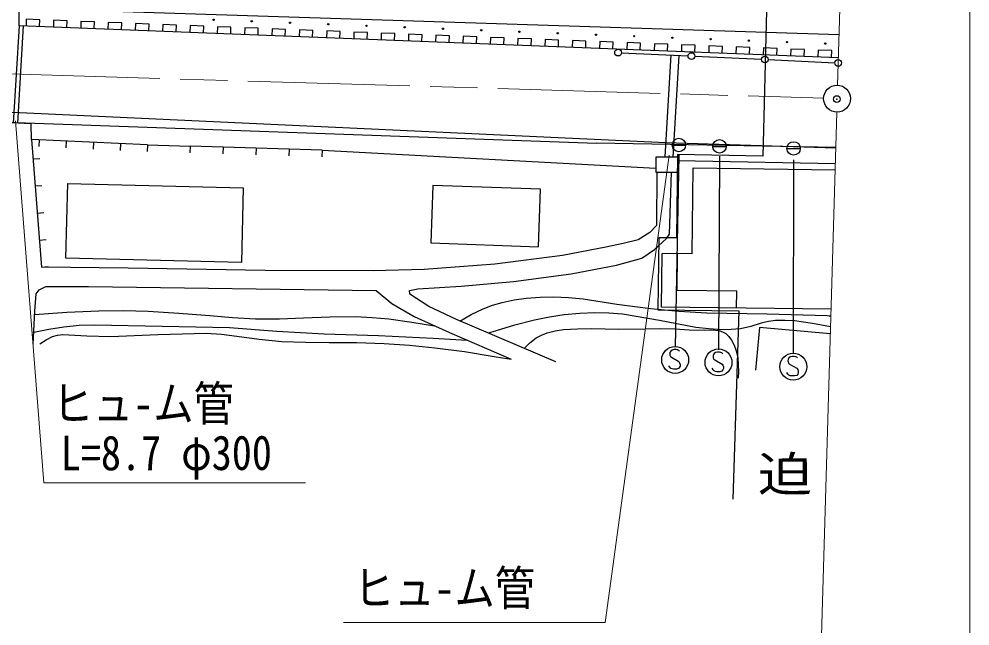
# Model space of a CAD drawing. Units: millimetres, scale not verified. Extents: x 40000 to 680000, y 20000 to 380000.
# Drawn here: x 508706 to 579000, y 248284 to 293166 of the extents above; entities that cross this region are included whole.
import ezdxf
from ezdxf.enums import TextEntityAlignment as Align

# ---------------------------------------------------------------- set-up
doc = ezdxf.new("R2010")
doc.units = ezdxf.units.MM
doc.header["$LTSCALE"] = 1000
doc.header["$PDMODE"] = 32
doc.header["$PDSIZE"] = 500
doc.linetypes.add('CHAIN', pattern=[18.5, 12, -1.5, 3.5, -1.5])
for name, color, linetype, lineweight in [('M-BGD', 7, 'Continuous', 25), ('M-BMK', 2, 'CHAIN', 13), ('M-BMK-HTXT', 7, 'Continuous', 13), ('M-BMK-LINE', 2, 'Continuous', 13), ('M-BMK-SRVR', 3, 'Continuous', 25), ('M-SUV', 7, 'Continuous', 13)]:
    doc.layers.add(name, color=color, linetype=linetype, lineweight=lineweight)
doc.layers.add('レイヤ8', color=6, linetype='Continuous')
doc.styles.add('ＭＳ ゴシック', font='')
doc.styles.get('ＭＳ ゴシック').set_extended_font_data('MS Gothic')

msp = doc.modelspace()

# ---------------------------------------------------------------- linework, layer by layer
at = {"layer": 'M-BGD'}
for p, q in [((564120, 300854), (563694, 283029)), ((564120, 300854), (563694, 283029)), ((508718, 292671), (508729, 293959)), ((508729, 293959), (569317, 292016)), ((509247, 293151), (509227, 292651)), ((510246, 293112), (509247, 293151)), ((508718, 292671), (508284, 285471)), ((509017, 292653), (508583, 285453)), ((569267, 290306), (508718, 292671)), ((510226, 292612), (510246, 293112)), ((511265, 293072), (511245, 292573)), ((512264, 293033), (511265, 293072)), ((512245, 292534), (512264, 293033)), ((513283, 292993), (513264, 292494)), ((514283, 292954), (513283, 292993)), ((514263, 292455), (514283, 292954)), ((515302, 292914), (515282, 292415)), ((516301, 292875), (515302, 292914)), ((516281, 292376), (516301, 292875)), ((517320, 292836), (517300, 292336)), ((518319, 292797), (517320, 292836)), ((518300, 292297), (518319, 292797)), ((519338, 292757), (519319, 292257)), ((520338, 292718), (519338, 292757)), ((520318, 292218), (520338, 292718)), ((521357, 292678), (521337, 292178)), ((522356, 292639), (521357, 292678)), ((522336, 292139), (522356, 292639)), ((523375, 292599), (523355, 292100)), ((524374, 292560), (523375, 292599)), ((524355, 292061), (524374, 292560)), ((525393, 292520), (525374, 292021)), ((526392, 292481), (525393, 292520)), ((526373, 291982), (526392, 292481)), ((527412, 292441), (527392, 291942)), ((528411, 292402), (527412, 292441)), ((528391, 291903), (528411, 292402)), ((529430, 292363), (529410, 291863)), ((530429, 292324), (529430, 292363)), ((530410, 291824), (530429, 292324)), ((531448, 292284), (531429, 291784)), ((532447, 292245), (531448, 292284)), ((532428, 291745), (532447, 292245)), ((533467, 292205), (533447, 291705)), ((534466, 292166), (533467, 292205)), ((534446, 291666), (534466, 292166)), ((535485, 292126), (535465, 291627)), ((536484, 292087), (535485, 292126)), ((536465, 291588), (536484, 292087)), ((537503, 292047), (537484, 291548)), ((538502, 292008), (537503, 292047)), ((538483, 291509), (538502, 292008)), ((539521, 291969), (539502, 291469)), ((540521, 291929), (539521, 291969)), ((540501, 291430), (540521, 291929)), ((541540, 291890), (541520, 291390)), ((542539, 291851), (541540, 291890)), ((542520, 291351), (542539, 291851)), ((543558, 291811), (543539, 291311)), ((544557, 291772), (543558, 291811)), ((544538, 291272), (544557, 291772)), ((545576, 291732), (545557, 291232)), ((546576, 291693), (545576, 291732)), ((546556, 291193), (546576, 291693)), ((547595, 291653), (547575, 291154)), ((548594, 291614), (547595, 291653)), ((548574, 291115), (548594, 291614)), ((549613, 291574), (549594, 291075)), ((550612, 291535), (549613, 291574)), ((550593, 291036), (550612, 291535)), ((551631, 291496), (551612, 290996)), ((552631, 291456), (551631, 291496)), ((552611, 290957), (552631, 291456)), ((553650, 291417), (553630, 290917)), ((554649, 291378), (553650, 291417)), ((554629, 290878), (554649, 291378)), ((555668, 291338), (555649, 290838)), ((556667, 291299), (555668, 291338)), ((556648, 290799), (556667, 291299)), ((557686, 291259), (557667, 290759)), ((558686, 291220), (557686, 291259)), ((558666, 290720), (558686, 291220)), ((559705, 291180), (559685, 290681)), ((560704, 291141), (559705, 291180)), ((560684, 290642), (560704, 291141)), ((561723, 291101), (561703, 290602)), ((562722, 291062), (561723, 291101)), ((562703, 290563), (562722, 291062)), ((563741, 291023), (563722, 290523)), ((564741, 290983), (563741, 291023)), ((553237, 290670), (558160, 290439)), ((556880, 290506), (556439, 282984)), ((557479, 290471), (557038, 282949)), ((558660, 290415), (563583, 290185)), ((564721, 290484), (564741, 290983)), ((565760, 290944), (565740, 290444)), ((566759, 290905), (565760, 290944)), ((566739, 290405), (566759, 290905)), ((567778, 290865), (567758, 290365)), ((568777, 290826), (567778, 290865)), ((568758, 290326), (568777, 290826)), ((564083, 290161), (569006, 289931)), ((426076, 288454), (551387, 283996)), ((497073, 286598), (508736, 286256)), ((508736, 286256), (556523, 284036)), ((509605, 285408), (504410, 285656)), ((509629, 284254), (509605, 285408)), ((518209, 283859), (509629, 284254)), ((509629, 284254), (510356, 274822)), ((510196, 284228), (510173, 283728)), ((512199, 284136), (512176, 283636)), ((514202, 284044), (514179, 283544)), ((569074, 283669), (551387, 283996)), ((556523, 284036), (569073, 283643)), ((516206, 283951), (516183, 283452)), ((518209, 283859), (518186, 283360)), ((518209, 283859), (521350, 283760)), ((521350, 283760), (521335, 283260)), ((531115, 283478), (521350, 283760)), ((523791, 283689), (523777, 283190)), ((526233, 283619), (526218, 283119)), ((528674, 283548), (528659, 283048)), ((531115, 283478), (531101, 282978)), ((531115, 283478), (555773, 282132)), ((556985, 283846), (557980, 283846)), ((559989, 283751), (560984, 283751)), ((565464, 283597), (566459, 283597)), ((509740, 282820), (510238, 282859)), ((557409, 282949), (555773, 282949)), ((555773, 282949), (555773, 281829)), ((557469, 283089), (557216, 268889)), ((557387, 283139), (557313, 276974)), ((557387, 283139), (557313, 276974)), ((563694, 283029), (557387, 283139)), ((563694, 283029), (557387, 283139)), ((557409, 281829), (557409, 282949)), ((557409, 282692), (569039, 282490)), ((560482, 283023), (560399, 268702)), ((565959, 282762), (565923, 268468)), ((558468, 275795), (558545, 282151)), ((558545, 282151), (569026, 282024)), ((555773, 281829), (557409, 281829)), ((555848, 281829), (555821, 277897)), ((556783, 277265), (556926, 281829)), ((509894, 280821), (510392, 280859)), ((512177, 275474), (512309, 281001)), ((512309, 281001), (525277, 280692)), ((525277, 280692), (525146, 275164)), ((539291, 280863), (539138, 276605)), ((547256, 280577), (539291, 280863)), ((547103, 276319), (547256, 280577)), ((510048, 278821), (510546, 278860)), ((555821, 277897), (555335, 277375)), ((555335, 277375), (554472, 276841)), ((555999, 276990), (555935, 271659)), ((555999, 276990), (555935, 271659)), ((557313, 276974), (555999, 276990)), ((557313, 276974), (555999, 276990)), ((556576, 276932), (556783, 277265)), ((510202, 276822), (510701, 276860)), ((539138, 276605), (547103, 276319)), ((552094, 276302), (548875, 275684)), ((553353, 276564), (552094, 276302)), ((554472, 276841), (553353, 276564)), ((555687, 276112), (556576, 276932)), ((548875, 275684), (543872, 275030)), ((554741, 275486), (555687, 276112)), ((556198, 271850), (556246, 275822)), ((558468, 275795), (556246, 275822)), ((557353, 273098), (557385, 275808)), ((510356, 274822), (510855, 274861)), ((525146, 275164), (512177, 275474)), ((543872, 275030), (538644, 274642)), ((549512, 274320), (552875, 274961)), ((552875, 274961), (554741, 275486)), ((516773, 274734), (510356, 274822)), ((526901, 274570), (516773, 274734)), ((534886, 274540), (526901, 274570)), ((538644, 274642), (534886, 274540)), ((545255, 273756), (549512, 274320)), ((541399, 273412), (545255, 273756)), ((509873, 271563), (509980, 272842)), ((509980, 272842), (510202, 273140)), ((510202, 273140), (510677, 273385)), ((510677, 273385), (513839, 273385)), ((513839, 273385), (535117, 273092)), ((535117, 273092), (536268, 272136)), ((537581, 273084), (538197, 273218)), ((537588, 272822), (537581, 273084)), ((538988, 271905), (537588, 272822)), ((538197, 273218), (541399, 273412)), ((561758, 273045), (557353, 273098)), ((561743, 271783), (561758, 273045)), ((536268, 272136), (537905, 271174)), ((543700, 272009), (544422, 272216)), ((544422, 272216), (545299, 272398)), ((545299, 272398), (546197, 272522)), ((546197, 272522), (547218, 272602)), ((547218, 272602), (548241, 272622)), ((548241, 272622), (549321, 272581)), ((549321, 272581), (550396, 272480)), ((550396, 272480), (552891, 272091)), ((552891, 272091), (555389, 271763)), ((509753, 269120), (509873, 271563)), ((509860, 271317), (512231, 271485)), ((512231, 271485), (514614, 271594)), ((514614, 271594), (516432, 271605)), ((516432, 271605), (518261, 271556)), ((518261, 271556), (520528, 271425)), ((520528, 271425), (522802, 271234)), ((541036, 270935), (538988, 271905)), ((542133, 271317), (543010, 271748)), ((543010, 271748), (543700, 272009)), ((550149, 271396), (549015, 271291)), ((551279, 271441), (550149, 271396)), ((552310, 271425), (551279, 271441)), ((553327, 271350), (552310, 271425)), ((556038, 270884), (553327, 271350)), ((555389, 271763), (557467, 271573)), ((555935, 271659), (561909, 271587)), ((555935, 271659), (561909, 271587)), ((568724, 271699), (556198, 271850)), ((557467, 271573), (559551, 271444)), ((559551, 271444), (564004, 271369)), ((561909, 271587), (561481, 257663)), ((561909, 271587), (561481, 257663)), ((564004, 271369), (568451, 271234)), ((522802, 271234), (524494, 271090)), ((524494, 271090), (526199, 271006)), ((526199, 271006), (527967, 271007)), ((527967, 271007), (529747, 271068)), ((529747, 271068), (531677, 271145)), ((531677, 271145), (533602, 271162)), ((533602, 271162), (534816, 271106)), ((534816, 271106), (536038, 270990)), ((536038, 270990), (537731, 270757)), ((537731, 270757), (539422, 270479)), ((537905, 271174), (540521, 269976)), ((548386, 267809), (541036, 270935)), ((541282, 270830), (542133, 271317)), ((546805, 270905), (545270, 270506)), ((547909, 271128), (546805, 270905)), ((549015, 271291), (547909, 271128)), ((558738, 270358), (556038, 270884)), ((563567, 270670), (562813, 270435)), ((564099, 270800), (563567, 270670)), ((564632, 270869), (564099, 270800)), ((565324, 270884), (564632, 270869)), ((566019, 270839), (565324, 270884)), ((567363, 270656), (566019, 270839)), ((568687, 270415), (567363, 270656)), ((568451, 271234), (568581, 271228)), ((568581, 271228), (568710, 271222)), ((509796, 270001), (510906, 270239)), ((510906, 270239), (512026, 270417)), ((512026, 270417), (513147, 270517)), ((513147, 270517), (514275, 270558)), ((514275, 270558), (519281, 270465)), ((518992, 269843), (522550, 269932)), ((519281, 270465), (524273, 270361)), ((522550, 269932), (523683, 269858)), ((524273, 270361), (527762, 270095)), ((527762, 270095), (531254, 269889)), ((540521, 269976), (545077, 268002)), ((543567, 269992), (543386, 269935)), ((543739, 270045), (543567, 269992)), ((545270, 270506), (543739, 270045)), ((547321, 269798), (547747, 269961)), ((547747, 269961), (548334, 270108)), ((548334, 270108), (548942, 270197)), ((548942, 270197), (549992, 270268)), ((549992, 270268), (551037, 270279)), ((551037, 270279), (553015, 270235)), ((553015, 270235), (555007, 270252)), ((555007, 270252), (556092, 270290)), ((556092, 270290), (557175, 270267)), ((557175, 270267), (558253, 270187)), ((558253, 270187), (559383, 270166)), ((559691, 270247), (558738, 270358)), ((559383, 270166), (559928, 270177)), ((560649, 270195), (559691, 270247)), ((559928, 270177), (560445, 270128)), ((560445, 270128), (560709, 270046)), ((561350, 270196), (560649, 270195)), ((560709, 270046), (560948, 269910)), ((562036, 270257), (561350, 270196)), ((562813, 270435), (562036, 270257)), ((563442, 270363), (563150, 267194)), ((568671, 269882), (563442, 270363)), ((510233, 269146), (510703, 269447)), ((510703, 269447), (511190, 269686)), ((511190, 269686), (511563, 269790)), ((511563, 269790), (511953, 269834)), ((511953, 269834), (513713, 269735)), ((513713, 269735), (515465, 269696)), ((515465, 269696), (518992, 269843)), ((523683, 269858), (524814, 269724)), ((524814, 269724), (526470, 269496)), ((526470, 269496), (528130, 269329)), ((528130, 269329), (529876, 269259)), ((529876, 269259), (531627, 269248)), ((531254, 269889), (535282, 269758)), ((531627, 269248), (533659, 269242)), ((533659, 269242), (535698, 269175)), ((535282, 269758), (539316, 269566)), ((539316, 269566), (540573, 269489)), ((540573, 269489), (541830, 269409)), ((546466, 269219), (546934, 269585)), ((546934, 269585), (547321, 269798)), ((560948, 269910), (561179, 269696)), ((561179, 269696), (561381, 269425)), ((561381, 269425), (561580, 269042)), ((535698, 269175), (537573, 269048)), ((537573, 269048), (539442, 268862)), ((539442, 268862), (541629, 268570)), ((541629, 268570), (543817, 268218)), ((546038, 268808), (546466, 269219)), ((556888, 268611), (556823, 268501)), ((556998, 268686), (556888, 268611)), ((557128, 268721), (556998, 268686)), ((557283, 268721), (557128, 268721)), ((557388, 268701), (557283, 268721)), ((557463, 268666), (557388, 268701)), ((557518, 268606), (557463, 268666)), ((560331, 268532), (560201, 268497)), ((560486, 268532), (560331, 268532)), ((560591, 268512), (560486, 268532)), ((561580, 269042), (561724, 268633)), ((561724, 268633), (561831, 268121)), ((543817, 268218), (544447, 268110)), ((544447, 268110), (545077, 268002)), ((556823, 268501), (556818, 268386)), ((556818, 268386), (556823, 268311)), ((556823, 268311), (556863, 268211)), ((556863, 268211), (556933, 268156)), ((556933, 268156), (557478, 267841)), ((557478, 267841), (557538, 267751)), ((560026, 268312), (560021, 268197)), ((560021, 268197), (560026, 268122)), ((560091, 268422), (560026, 268312)), ((560026, 268122), (560066, 268022)), ((560066, 268022), (560136, 267967)), ((560201, 268497), (560091, 268422)), ((560136, 267967), (560681, 267652)), ((560666, 268477), (560591, 268512)), ((560721, 268417), (560666, 268477)), ((561831, 268121), (561877, 267606)), ((565553, 267998), (565548, 267883)), ((565548, 267883), (565553, 267808)), ((565618, 268108), (565553, 267998)), ((565728, 268183), (565618, 268108)), ((565858, 268218), (565728, 268183)), ((566013, 268218), (565858, 268218)), ((566118, 268198), (566013, 268218)), ((566193, 268163), (566118, 268198)), ((566248, 268103), (566193, 268163)), ((556803, 267411), (556733, 267526)), ((556883, 267336), (556803, 267411)), ((556978, 267291), (556883, 267336)), ((557078, 267276), (556978, 267291)), ((557308, 267276), (557078, 267276)), ((557463, 267321), (557308, 267276)), ((557533, 267411), (557463, 267321)), ((557568, 267506), (557533, 267411)), ((557538, 267751), (557578, 267626)), ((557578, 267626), (557568, 267506)), ((560006, 267222), (559936, 267337)), ((560086, 267147), (560006, 267222)), ((560181, 267102), (560086, 267147)), ((560666, 267132), (560511, 267087)), ((560736, 267222), (560666, 267132)), ((560681, 267652), (560741, 267562)), ((560771, 267317), (560736, 267222)), ((560741, 267562), (560781, 267437)), ((560781, 267437), (560771, 267317)), ((561877, 267606), (561884, 267107)), ((565553, 267808), (565593, 267708)), ((565593, 267708), (565663, 267653)), ((565663, 267653), (566208, 267338)), ((566208, 267338), (566268, 267248)), ((566268, 267248), (566308, 267123)), ((566308, 267123), (566298, 267003)), ((560281, 267087), (560181, 267102)), ((560511, 267087), (560281, 267087)), ((561884, 267107), (561872, 266598)), ((565533, 266908), (565463, 267023)), ((565613, 266833), (565533, 266908)), ((565708, 266788), (565613, 266833)), ((565808, 266773), (565708, 266788)), ((566038, 266773), (565808, 266773)), ((566193, 266818), (566038, 266773)), ((566263, 266908), (566193, 266818)), ((566298, 267003), (566263, 266908))]:
    msp.add_line(p, q, dxfattribs=at)
for centre, radius in [((523087, 293111), 49.8), ((525913, 293000), 49.8), ((528739, 292890), 49.8), ((531565, 292780), 49.8), ((534392, 292669), 49.8), ((537218, 292559), 49.8), ((540044, 292448), 49.8), ((542870, 292338), 49.8), ((545697, 292228), 49.8), ((548523, 292117), 49.8), ((551349, 292007), 49.8), ((554176, 291896), 49.8), ((557002, 291786), 49.8), ((559828, 291676), 49.8), ((562654, 291565), 49.8), ((565481, 291455), 49.8), ((568307, 291345), 49.8), ((552987, 290681), 249), ((558410, 290427), 249), ((563833, 290173), 249), ((569256, 289919), 249), ((557482, 283846), 498), ((560486, 283751), 498), ((565961, 283597), 498), ((557208, 267961), 995), ((560411, 267772), 995), ((565938, 267458), 995)]:
    msp.add_circle(centre, radius, dxfattribs=at)
at = {"layer": 'M-BMK'}
msp.add_line((470134, 290235), (568179, 287310), dxfattribs=at)
at = {"layer": 'M-BMK-HTXT'}
for p, q in [((508437, 285639), (510530, 258872)), ((556768, 283101), (552033, 248538)), ((510530, 258872), (529887, 258872)), ((510530, 258872), (529887, 258872)), ((532697, 248538), (552033, 248538))]:
    msp.add_line(p, q, dxfattribs=at)
at = {"layer": 'M-BMK-LINE'}
for p, q in [((569208, 288280), (569970, 314383)), ((567465, 228537), (569150, 286281))]:
    msp.add_line(p, q, dxfattribs=at)
at = {"layer": 'M-BMK-SRVR'}
msp.add_circle((569179, 287280), 995, dxfattribs=at)
at = {"layer": 'M-SUV'}
msp.add_line((579000, 20000), (579000, 370000), dxfattribs=at)
at = {"layer": 'レイヤ8'}
msp.add_point((569160, 287245), dxfattribs=at)

# ---------------------------------------------------------------- texts
at = {"layer": 'M-BGD', "style": 'ＭＳ ゴシック', "width": 1.15}
msp.add_text('迫', height=2566, rotation=0.1, dxfattribs=at).set_placement((563319, 257467), align=Align.BOTTOM_LEFT)
msp.add_text('迫', height=2566, rotation=0.1, dxfattribs=at).set_placement((563319, 257467), align=Align.BOTTOM_LEFT)
at = {"layer": 'M-BMK-HTXT', "style": 'ＭＳ ゴシック', "width": 0.85}
for p in [(511200, 262688), (533463, 249041)]:
    msp.add_text('ヒュ-ム管', height=2566, dxfattribs=at).set_placement(p, align=Align.BOTTOM_LEFT)
msp.add_text('L=8.7 φ300', height=2566, rotation=0.1, dxfattribs=at).set_placement((511796, 259024), align=Align.BOTTOM_LEFT)

doc.saveas('drawing.dxf')
